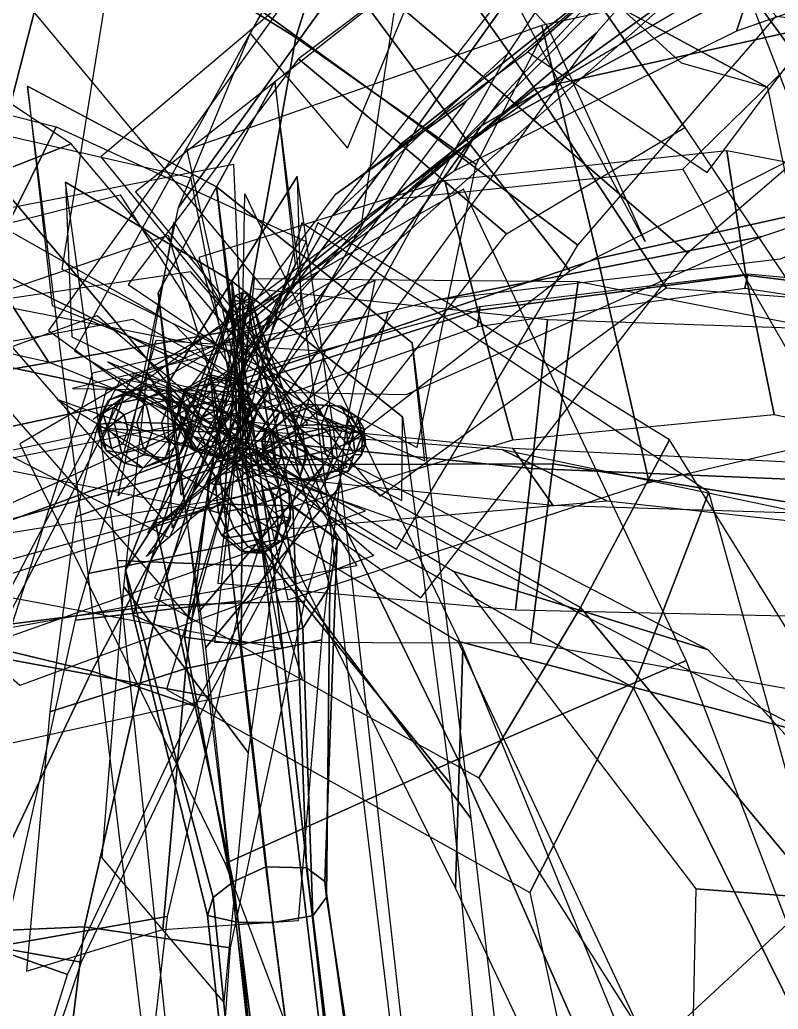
# Model space of a CAD drawing. Header units: metres. Extents: x -2.3 to 0.95, y -0.16 to 4.21.
# Drawn here: x -0.707 to 0.212, y 2.4 to 3.6 of the extents above; entities that cross this region are included whole.
import ezdxf

# ---------------------------------------------------------------- set-up
doc = ezdxf.new("R2010")
doc.units = ezdxf.units.M

msp = doc.modelspace()

# ---------------------------------------------------------------- linework, layer by layer
at = {"layer": 'coconut_palm6_coconuts'}
for points in [[(-0.474955, 3.166792, 1.696606), (-0.476135, 3.169457, 1.730742), (-0.50513, 3.153638, 1.733464), (-0.508436, 3.148528, 1.699748)], [(-0.476135, 3.169457, 1.730742), (-0.47553, 3.158608, 1.75941), (-0.492271, 3.149476, 1.760981), (-0.50513, 3.153638, 1.733464)], [(-0.438266, 3.157078, 1.701505), (-0.444361, 3.161043, 1.734986), (-0.476135, 3.169457, 1.730742), (-0.474955, 3.166792, 1.696606)], [(-0.444361, 3.161043, 1.734986), (-0.457186, 3.153751, 1.76186), (-0.47553, 3.158608, 1.75941), (-0.476135, 3.169457, 1.730742)], [(-0.553711, 3.156603, 1.577662), (-0.576506, 3.148877, 1.602044), (-0.599786, 3.138987, 1.58063), (-0.580592, 3.145182, 1.552936)], [(-0.531524, 3.150991, 1.552168), (-0.553711, 3.156603, 1.577662), (-0.580592, 3.145182, 1.552936), (-0.554803, 3.1411, 1.530753)], [(-0.528159, 3.138866, 1.599956), (-0.554378, 3.133517, 1.62135), (-0.576506, 3.148877, 1.602044), (-0.553711, 3.156603, 1.577662)], [(-0.509395, 3.13563, 1.571473), (-0.528159, 3.138866, 1.599956), (-0.553711, 3.156603, 1.577662), (-0.531524, 3.150991, 1.552168)], [(-0.472308, 3.15133, 1.666148), (-0.474955, 3.166792, 1.696606), (-0.508436, 3.148528, 1.699748), (-0.501304, 3.135511, 1.66887)], [(-0.47553, 3.158608, 1.75941), (-0.473305, 3.137155, 1.774928), (-0.492271, 3.149476, 1.760981)], [(-0.457186, 3.153751, 1.76186), (-0.473305, 3.137155, 1.774928), (-0.47553, 3.158608, 1.75941)], [(-0.440535, 3.142916, 1.670391), (-0.438266, 3.157078, 1.701505), (-0.474955, 3.166792, 1.696606), (-0.472308, 3.15133, 1.666148)], [(-0.428422, 3.133326, 1.743708), (-0.447983, 3.137748, 1.766896), (-0.457186, 3.153751, 1.76186), (-0.444361, 3.161043, 1.734986)], [(-0.419861, 3.125073, 1.711577), (-0.428422, 3.133326, 1.743708), (-0.444361, 3.161043, 1.734986), (-0.438266, 3.157078, 1.701505)], [(-0.424596, 3.1152, 1.679113), (-0.419861, 3.125073, 1.711577), (-0.438266, 3.157078, 1.701505), (-0.440535, 3.142916, 1.670391)], [(-0.580592, 3.145182, 1.552936), (-0.599786, 3.138987, 1.58063), (-0.61058, 3.109639, 1.569651), (-0.593056, 3.111294, 1.540258)], [(-0.576506, 3.148877, 1.602044), (-0.593801, 3.129885, 1.618779), (-0.607242, 3.124174, 1.606416), (-0.599786, 3.138987, 1.58063)], [(-0.554378, 3.133517, 1.62135), (-0.581026, 3.121016, 1.629926), (-0.593801, 3.129885, 1.618779), (-0.576506, 3.148877, 1.602044)], [(-0.554803, 3.1411, 1.530753), (-0.580592, 3.145182, 1.552936), (-0.593056, 3.111294, 1.540258), (-0.565597, 3.111752, 1.519775)], [(-0.515889, 3.133546, 1.53239), (-0.531524, 3.150991, 1.552168), (-0.554803, 3.1411, 1.530753), (-0.52933, 3.127835, 1.520027)], [(-0.503114, 3.124677, 1.543537), (-0.509395, 3.13563, 1.571473), (-0.531524, 3.150991, 1.552168), (-0.515889, 3.133546, 1.53239)], [(-0.508436, 3.148528, 1.699748), (-0.50513, 3.153638, 1.733464), (-0.514362, 3.122855, 1.741556), (-0.519096, 3.112981, 1.709092)], [(-0.501304, 3.135511, 1.66887), (-0.508436, 3.148528, 1.699748), (-0.519096, 3.112981, 1.709092), (-0.510536, 3.104728, 1.676961)], [(-0.50513, 3.153638, 1.733464), (-0.492271, 3.149476, 1.760981), (-0.497601, 3.131703, 1.765653), (-0.514362, 3.122855, 1.741556)], [(-0.468904, 3.127211, 1.64753), (-0.472308, 3.15133, 1.666148), (-0.501304, 3.135511, 1.66887), (-0.485644, 3.118079, 1.649101)], [(-0.492271, 3.149476, 1.760981), (-0.473305, 3.137155, 1.774928), (-0.497601, 3.131703, 1.765653)], [(-0.447983, 3.137748, 1.766896), (-0.473305, 3.137155, 1.774928), (-0.457186, 3.153751, 1.76186)], [(-0.450559, 3.122354, 1.64998), (-0.440535, 3.142916, 1.670391), (-0.472308, 3.15133, 1.666148), (-0.468904, 3.127211, 1.64753)], [(-0.441357, 3.106351, 1.655016), (-0.424596, 3.1152, 1.679113), (-0.440535, 3.142916, 1.670391), (-0.450559, 3.122354, 1.64998)], [(-0.599786, 3.138987, 1.58063), (-0.607242, 3.124174, 1.606416), (-0.613474, 3.10723, 1.600077), (-0.61058, 3.109639, 1.569651)], [(-0.546363, 3.101903, 1.627239), (-0.576398, 3.102764, 1.633325), (-0.581026, 3.121016, 1.629926), (-0.554378, 3.133517, 1.62135)], [(-0.52933, 3.127835, 1.520027), (-0.554803, 3.1411, 1.530753), (-0.565597, 3.111752, 1.519775), (-0.535562, 3.110891, 1.513688)], [(-0.518904, 3.102361, 1.606755), (-0.546363, 3.101903, 1.627239), (-0.554378, 3.133517, 1.62135), (-0.528159, 3.138866, 1.599956)], [(-0.510998, 3.108941, 1.52363), (-0.515889, 3.133546, 1.53239), (-0.52933, 3.127835, 1.520027)], [(-0.50138, 3.104017, 1.577362), (-0.518904, 3.102361, 1.606755), (-0.528159, 3.138866, 1.599956), (-0.509395, 3.13563, 1.571473)], [(-0.510998, 3.108941, 1.52363), (-0.503114, 3.124677, 1.543537), (-0.515889, 3.133546, 1.53239)], [(-0.514362, 3.122855, 1.741556), (-0.497601, 3.131703, 1.765653), (-0.488399, 3.115701, 1.770689), (-0.498423, 3.095138, 1.750278)], [(-0.485644, 3.118079, 1.649101), (-0.501304, 3.135511, 1.66887), (-0.510536, 3.104728, 1.676961), (-0.490974, 3.100306, 1.653773)], [(-0.498486, 3.106425, 1.546937), (-0.50138, 3.104017, 1.577362), (-0.509395, 3.13563, 1.571473), (-0.503114, 3.124677, 1.543537)], [(-0.497601, 3.131703, 1.765653), (-0.473305, 3.137155, 1.774928), (-0.488399, 3.115701, 1.770689)], [(-0.488399, 3.115701, 1.770689), (-0.473305, 3.137155, 1.774928), (-0.470054, 3.110843, 1.773139)], [(-0.453314, 3.119976, 1.771567), (-0.473305, 3.137155, 1.774928), (-0.447983, 3.137748, 1.766896)], [(-0.470054, 3.110843, 1.773139), (-0.473305, 3.137155, 1.774928), (-0.453314, 3.119976, 1.771567)], [(-0.437654, 3.102543, 1.751799), (-0.453314, 3.119976, 1.771567), (-0.447983, 3.137748, 1.766896), (-0.428422, 3.133326, 1.743708)], [(-0.430521, 3.089527, 1.72092), (-0.437654, 3.102543, 1.751799), (-0.428422, 3.133326, 1.743708), (-0.419861, 3.125073, 1.711577)], [(-0.374556, 3.107629, 1.758195), (-0.401033, 3.100578, 1.737626), (-0.392812, 3.123429, 1.715077), (-0.365063, 3.134018, 1.732155)], [(-0.365063, 3.134018, 1.732155), (-0.392812, 3.123429, 1.715077), (-0.377563, 3.1229, 1.685655), (-0.347455, 3.133406, 1.698183)], [(-0.347455, 3.133406, 1.698183), (-0.377563, 3.1229, 1.685655), (-0.364219, 3.099296, 1.666599), (-0.332047, 3.106149, 1.676179)], [(-0.341824, 3.109402, 1.768156), (-0.374556, 3.107629, 1.758195), (-0.365063, 3.134018, 1.732155), (-0.333603, 3.132254, 1.745606)], [(-0.333603, 3.132254, 1.745606), (-0.365063, 3.134018, 1.732155), (-0.347455, 3.133406, 1.698183), (-0.318354, 3.131722, 1.716187)], [(-0.318354, 3.131722, 1.716187), (-0.347455, 3.133406, 1.698183), (-0.332047, 3.106149, 1.676179), (-0.30501, 3.10812, 1.697128)], [(-0.311607, 3.105419, 1.764842), (-0.341824, 3.109402, 1.768156), (-0.333603, 3.132254, 1.745606), (-0.30686, 3.118613, 1.751823)], [(-0.30686, 3.118613, 1.751823), (-0.333603, 3.132254, 1.745606), (-0.318354, 3.131722, 1.716187), (-0.298056, 3.118305, 1.734838)], [(-0.298056, 3.118305, 1.734838), (-0.318354, 3.131722, 1.716187), (-0.30501, 3.10812, 1.697128), (-0.290352, 3.104679, 1.723835)], [(-0.607242, 3.124174, 1.606416), (-0.600963, 3.104714, 1.623384), (-0.613474, 3.10723, 1.600077)], [(-0.593801, 3.129885, 1.618779), (-0.600963, 3.104714, 1.623384), (-0.607242, 3.124174, 1.606416)], [(-0.581026, 3.121016, 1.629926), (-0.600963, 3.104714, 1.623384), (-0.593801, 3.129885, 1.618779)], [(-0.576398, 3.102764, 1.633325), (-0.600963, 3.104714, 1.623384), (-0.581026, 3.121016, 1.629926)], [(-0.510998, 3.108941, 1.52363), (-0.52933, 3.127835, 1.520027), (-0.535562, 3.110891, 1.513688)], [(-0.519096, 3.112981, 1.709092), (-0.514362, 3.122855, 1.741556), (-0.498423, 3.095138, 1.750278), (-0.500691, 3.080977, 1.719163)], [(-0.510998, 3.108941, 1.52363), (-0.498486, 3.106425, 1.546937), (-0.503114, 3.124677, 1.543537)], [(-0.465653, 3.1009, 1.64574), (-0.468904, 3.127211, 1.64753), (-0.485644, 3.118079, 1.649101)], [(-0.466649, 3.086725, 1.754521), (-0.470054, 3.110843, 1.773139), (-0.453314, 3.119976, 1.771567), (-0.437654, 3.102543, 1.751799)], [(-0.465653, 3.1009, 1.64574), (-0.450559, 3.122354, 1.64998), (-0.468904, 3.127211, 1.64753)], [(-0.465653, 3.1009, 1.64574), (-0.441357, 3.106351, 1.655016), (-0.450559, 3.122354, 1.64998)], [(-0.433828, 3.084415, 1.687206), (-0.430521, 3.089527, 1.72092), (-0.419861, 3.125073, 1.711577), (-0.424596, 3.1152, 1.679113)], [(-0.401033, 3.100578, 1.737626), (-0.414159, 3.090133, 1.711966), (-0.409413, 3.103328, 1.698946), (-0.392812, 3.123429, 1.715077)], [(-0.392812, 3.123429, 1.715077), (-0.409413, 3.103328, 1.698946), (-0.400609, 3.103022, 1.681959), (-0.377563, 3.1229, 1.685655)], [(-0.377563, 3.1229, 1.685655), (-0.400609, 3.103022, 1.681959), (-0.392906, 3.089392, 1.670959), (-0.364219, 3.099296, 1.666599)], [(-0.61058, 3.109639, 1.569651), (-0.613474, 3.10723, 1.600077), (-0.608847, 3.088978, 1.603477), (-0.602565, 3.078025, 1.57554)], [(-0.613474, 3.10723, 1.600077), (-0.600963, 3.104714, 1.623384), (-0.608847, 3.088978, 1.603477)], [(-0.593056, 3.111294, 1.540258), (-0.61058, 3.109639, 1.569651), (-0.602565, 3.078025, 1.57554), (-0.583801, 3.074789, 1.547058)], [(-0.565597, 3.111752, 1.519775), (-0.593056, 3.111294, 1.540258), (-0.583801, 3.074789, 1.547058), (-0.557583, 3.080138, 1.525663)], [(-0.535562, 3.110891, 1.513688), (-0.565597, 3.111752, 1.519775), (-0.557583, 3.080138, 1.525663), (-0.530935, 3.092639, 1.517088)], [(-0.510998, 3.108941, 1.52363), (-0.535562, 3.110891, 1.513688), (-0.530935, 3.092639, 1.517088)], [(-0.510998, 3.108941, 1.52363), (-0.530935, 3.092639, 1.517088), (-0.518159, 3.08377, 1.528234)], [(-0.510536, 3.104728, 1.676961), (-0.519096, 3.112981, 1.709092), (-0.500691, 3.080977, 1.719163), (-0.494597, 3.077011, 1.685684)], [(-0.510998, 3.108941, 1.52363), (-0.518159, 3.08377, 1.528234), (-0.504718, 3.089481, 1.540598)], [(-0.510998, 3.108941, 1.52363), (-0.504718, 3.089481, 1.540598), (-0.498486, 3.106425, 1.546937)], [(-0.498423, 3.095138, 1.750278), (-0.488399, 3.115701, 1.770689), (-0.470054, 3.110843, 1.773139), (-0.466649, 3.086725, 1.754521)], [(-0.465653, 3.1009, 1.64574), (-0.485644, 3.118079, 1.649101), (-0.490974, 3.100306, 1.653773)], [(-0.446687, 3.088578, 1.659688), (-0.433828, 3.084415, 1.687206), (-0.424596, 3.1152, 1.679113), (-0.441357, 3.106351, 1.655016)], [(-0.370374, 3.069698, 1.761047), (-0.397411, 3.067726, 1.740098), (-0.401033, 3.100578, 1.737626), (-0.374556, 3.107629, 1.758195)], [(-0.338202, 3.076549, 1.770629), (-0.370374, 3.069698, 1.761047), (-0.374556, 3.107629, 1.758195), (-0.341824, 3.109402, 1.768156)], [(-0.309515, 3.086451, 1.766271), (-0.338202, 3.076549, 1.770629), (-0.341824, 3.109402, 1.768156), (-0.311607, 3.105419, 1.764842)], [(-0.30501, 3.10812, 1.697128), (-0.332047, 3.106149, 1.676179), (-0.327865, 3.068216, 1.679033), (-0.301388, 3.075268, 1.699601)], [(-0.311607, 3.105419, 1.764842), (-0.30686, 3.118613, 1.751823), (-0.292001, 3.096746, 1.749143)], [(-0.30686, 3.118613, 1.751823), (-0.298056, 3.118305, 1.734838), (-0.292001, 3.096746, 1.749143)], [(-0.290352, 3.104679, 1.723835), (-0.30501, 3.10812, 1.697128), (-0.301388, 3.075268, 1.699601), (-0.288261, 3.085711, 1.725263)], [(-0.298056, 3.118305, 1.734838), (-0.290352, 3.104679, 1.723835), (-0.292001, 3.096746, 1.749143)], [(-0.608847, 3.088978, 1.603477), (-0.600963, 3.104714, 1.623384), (-0.596071, 3.08011, 1.614623)], [(-0.58263, 3.08582, 1.626987), (-0.600963, 3.104714, 1.623384), (-0.576398, 3.102764, 1.633325)], [(-0.596071, 3.08011, 1.614623), (-0.600963, 3.104714, 1.623384), (-0.58263, 3.08582, 1.626987)], [(-0.557157, 3.072555, 1.616261), (-0.58263, 3.08582, 1.626987), (-0.576398, 3.102764, 1.633325), (-0.546363, 3.101903, 1.627239)], [(-0.531368, 3.068473, 1.594078), (-0.557157, 3.072555, 1.616261), (-0.546363, 3.101903, 1.627239), (-0.518904, 3.102361, 1.606755)], [(-0.512174, 3.074669, 1.566383), (-0.531368, 3.068473, 1.594078), (-0.518904, 3.102361, 1.606755), (-0.50138, 3.104017, 1.577362)], [(-0.504718, 3.089481, 1.540598), (-0.512174, 3.074669, 1.566383), (-0.50138, 3.104017, 1.577362), (-0.498486, 3.106425, 1.546937)], [(-0.490974, 3.100306, 1.653773), (-0.510536, 3.104728, 1.676961), (-0.494597, 3.077011, 1.685684), (-0.481772, 3.084303, 1.658809)], [(-0.500691, 3.080977, 1.719163), (-0.498423, 3.095138, 1.750278), (-0.466649, 3.086725, 1.754521), (-0.464002, 3.071262, 1.724063)], [(-0.465653, 3.1009, 1.64574), (-0.490974, 3.100306, 1.653773), (-0.481772, 3.084303, 1.658809)], [(-0.465653, 3.1009, 1.64574), (-0.481772, 3.084303, 1.658809), (-0.463427, 3.079446, 1.661259)], [(-0.464002, 3.071262, 1.724063), (-0.466649, 3.086725, 1.754521), (-0.437654, 3.102543, 1.751799), (-0.430521, 3.089527, 1.72092)], [(-0.465653, 3.1009, 1.64574), (-0.446687, 3.088578, 1.659688), (-0.441357, 3.106351, 1.655016)], [(-0.465653, 3.1009, 1.64574), (-0.463427, 3.079446, 1.661259), (-0.446687, 3.088578, 1.659688)], [(-0.414159, 3.090133, 1.711966), (-0.41042, 3.079099, 1.688084), (-0.409413, 3.103328, 1.698946)], [(-0.397411, 3.067726, 1.740098), (-0.412069, 3.071167, 1.713392), (-0.414159, 3.090133, 1.711966), (-0.401033, 3.100578, 1.737626)], [(-0.409413, 3.103328, 1.698946), (-0.41042, 3.079099, 1.688084), (-0.400609, 3.103022, 1.681959)], [(-0.400609, 3.103022, 1.681959), (-0.41042, 3.079099, 1.688084), (-0.392906, 3.089392, 1.670959)], [(-0.364219, 3.099296, 1.666599), (-0.392906, 3.089392, 1.670959), (-0.390814, 3.070428, 1.672383), (-0.360597, 3.066444, 1.669071)], [(-0.332047, 3.106149, 1.676179), (-0.364219, 3.099296, 1.666599), (-0.360597, 3.066444, 1.669071), (-0.327865, 3.068216, 1.679033)], [(-0.309515, 3.086451, 1.766271), (-0.311607, 3.105419, 1.764842), (-0.292001, 3.096746, 1.749143)], [(-0.301811, 3.072825, 1.755267), (-0.309515, 3.086451, 1.766271), (-0.292001, 3.096746, 1.749143)], [(-0.293007, 3.072517, 1.738282), (-0.301811, 3.072825, 1.755267), (-0.292001, 3.096746, 1.749143)], [(-0.288261, 3.085711, 1.725263), (-0.293007, 3.072517, 1.738282), (-0.292001, 3.096746, 1.749143)], [(-0.290352, 3.104679, 1.723835), (-0.288261, 3.085711, 1.725263), (-0.292001, 3.096746, 1.749143)], [(-0.602565, 3.078025, 1.57554), (-0.608847, 3.088978, 1.603477), (-0.596071, 3.08011, 1.614623), (-0.580437, 3.062664, 1.594846)], [(-0.580437, 3.062664, 1.594846), (-0.596071, 3.08011, 1.614623), (-0.58263, 3.08582, 1.626987), (-0.557157, 3.072555, 1.616261)], [(-0.530935, 3.092639, 1.517088), (-0.557583, 3.080138, 1.525663), (-0.535454, 3.064778, 1.544969), (-0.518159, 3.08377, 1.528234)], [(-0.518159, 3.08377, 1.528234), (-0.535454, 3.064778, 1.544969), (-0.512174, 3.074669, 1.566383), (-0.504718, 3.089481, 1.540598)], [(-0.481772, 3.084303, 1.658809), (-0.494597, 3.077011, 1.685684), (-0.462823, 3.068597, 1.689927), (-0.463427, 3.079446, 1.661259)], [(-0.462823, 3.068597, 1.689927), (-0.464002, 3.071262, 1.724063), (-0.430521, 3.089527, 1.72092), (-0.433828, 3.084415, 1.687206)], [(-0.463427, 3.079446, 1.661259), (-0.462823, 3.068597, 1.689927), (-0.433828, 3.084415, 1.687206), (-0.446687, 3.088578, 1.659688)], [(-0.412069, 3.071167, 1.713392), (-0.41042, 3.079099, 1.688084), (-0.414159, 3.090133, 1.711966)], [(-0.392906, 3.089392, 1.670959), (-0.41042, 3.079099, 1.688084), (-0.390814, 3.070428, 1.672383)], [(-0.301811, 3.072825, 1.755267), (-0.324858, 3.052946, 1.751571), (-0.338202, 3.076549, 1.770629), (-0.309515, 3.086451, 1.766271)], [(-0.288261, 3.085711, 1.725263), (-0.301388, 3.075268, 1.699601), (-0.309609, 3.052415, 1.72215), (-0.293007, 3.072517, 1.738282)], [(-0.583801, 3.074789, 1.547058), (-0.602565, 3.078025, 1.57554), (-0.580437, 3.062664, 1.594846), (-0.558249, 3.057052, 1.569351)], [(-0.557583, 3.080138, 1.525663), (-0.583801, 3.074789, 1.547058), (-0.558249, 3.057052, 1.569351), (-0.535454, 3.064778, 1.544969)], [(-0.558249, 3.057052, 1.569351), (-0.580437, 3.062664, 1.594846), (-0.557157, 3.072555, 1.616261), (-0.531368, 3.068473, 1.594078)], [(-0.535454, 3.064778, 1.544969), (-0.558249, 3.057052, 1.569351), (-0.531368, 3.068473, 1.594078), (-0.512174, 3.074669, 1.566383)], [(-0.494597, 3.077011, 1.685684), (-0.500691, 3.080977, 1.719163), (-0.464002, 3.071262, 1.724063), (-0.462823, 3.068597, 1.689927)], [(-0.465075, 3.048093, 1.40539), (-0.459949, 3.072096, 1.42376), (-0.468502, 3.067002, 1.4401), (-0.479889, 3.039268, 1.433692)], [(-0.468502, 3.067002, 1.4401), (-0.4467, 3.081443, 1.444812), (-0.462944, 3.065339, 1.458334)], [(-0.459949, 3.072096, 1.42376), (-0.4467, 3.081443, 1.444812), (-0.468502, 3.067002, 1.4401)], [(-0.434499, 3.057694, 1.396947), (-0.442296, 3.07764, 1.418885), (-0.459949, 3.072096, 1.42376), (-0.465075, 3.048093, 1.40539)], [(-0.462944, 3.065339, 1.458334), (-0.4467, 3.081443, 1.444812), (-0.446532, 3.068083, 1.46778)], [(-0.442296, 3.07764, 1.418885), (-0.4467, 3.081443, 1.444812), (-0.459949, 3.072096, 1.42376)], [(-0.446532, 3.068083, 1.46778), (-0.4467, 3.081443, 1.444812), (-0.428879, 3.073627, 1.462905)], [(-0.428879, 3.073627, 1.462905), (-0.4467, 3.081443, 1.444812), (-0.420327, 3.078722, 1.446565)], [(-0.420327, 3.078722, 1.446565), (-0.4467, 3.081443, 1.444812), (-0.425884, 3.080384, 1.428331)], [(-0.425884, 3.080384, 1.428331), (-0.4467, 3.081443, 1.444812), (-0.442296, 3.07764, 1.418885)], [(-0.441837, 3.041141, 1.481636), (-0.446532, 3.068083, 1.46778), (-0.428879, 3.073627, 1.462905), (-0.411261, 3.050743, 1.473191)], [(-0.406073, 3.062447, 1.413308), (-0.425884, 3.080384, 1.428331), (-0.442296, 3.07764, 1.418885), (-0.434499, 3.057694, 1.396947)], [(-0.411261, 3.050743, 1.473191), (-0.428879, 3.073627, 1.462905), (-0.420327, 3.078722, 1.446565), (-0.396447, 3.059568, 1.44489)], [(-0.396447, 3.059568, 1.44489), (-0.420327, 3.078722, 1.446565), (-0.425884, 3.080384, 1.428331), (-0.406073, 3.062447, 1.413308)], [(-0.404365, 3.057541, 1.702388), (-0.41042, 3.079099, 1.688084), (-0.412069, 3.071167, 1.713392)], [(-0.384067, 3.044122, 1.721041), (-0.404365, 3.057541, 1.702388), (-0.412069, 3.071167, 1.713392), (-0.397411, 3.067726, 1.740098)], [(-0.390814, 3.070428, 1.672383), (-0.41042, 3.079099, 1.688084), (-0.395561, 3.057234, 1.685403)], [(-0.395561, 3.057234, 1.685403), (-0.41042, 3.079099, 1.688084), (-0.404365, 3.057541, 1.702388)], [(-0.324858, 3.052946, 1.751571), (-0.354966, 3.042439, 1.739045), (-0.370374, 3.069698, 1.761047), (-0.338202, 3.076549, 1.770629)], [(-0.301388, 3.075268, 1.699601), (-0.327865, 3.068216, 1.679033), (-0.337358, 3.041829, 1.705071), (-0.309609, 3.052415, 1.72215)], [(-0.293007, 3.072517, 1.738282), (-0.309609, 3.052415, 1.72215), (-0.324858, 3.052946, 1.751571), (-0.301811, 3.072825, 1.755267)], [(-0.479889, 3.039268, 1.433692), (-0.468502, 3.067002, 1.4401), (-0.462944, 3.065339, 1.458334), (-0.470264, 3.036388, 1.465273)], [(-0.470264, 3.036388, 1.465273), (-0.462944, 3.065339, 1.458334), (-0.446532, 3.068083, 1.46778), (-0.441837, 3.041141, 1.481636)], [(-0.392575, 3.032437, 1.403768), (-0.406073, 3.062447, 1.413308), (-0.434499, 3.057694, 1.396947), (-0.425399, 3.026949, 1.384876)], [(-0.398567, 3.018921, 1.472916), (-0.411261, 3.050743, 1.473191), (-0.396447, 3.059568, 1.44489), (-0.381461, 3.029112, 1.440235)], [(-0.381461, 3.029112, 1.440235), (-0.396447, 3.059568, 1.44489), (-0.406073, 3.062447, 1.413308), (-0.392575, 3.032437, 1.403768)], [(-0.354966, 3.042439, 1.739045), (-0.384067, 3.044122, 1.721041), (-0.397411, 3.067726, 1.740098), (-0.370374, 3.069698, 1.761047)], [(-0.360597, 3.066444, 1.669071), (-0.390814, 3.070428, 1.672383), (-0.395561, 3.057234, 1.685403), (-0.368819, 3.043592, 1.69162)], [(-0.327865, 3.068216, 1.679033), (-0.360597, 3.066444, 1.669071), (-0.368819, 3.043592, 1.69162), (-0.337358, 3.041829, 1.705071)], [(-0.460705, 3.015862, 1.394625), (-0.465075, 3.048093, 1.40539), (-0.479889, 3.039268, 1.433692), (-0.477811, 3.005672, 1.427305)], [(-0.425399, 3.026949, 1.384876), (-0.434499, 3.057694, 1.396947), (-0.465075, 3.048093, 1.40539), (-0.460705, 3.015862, 1.394625)], [(-0.433872, 3.007835, 1.482665), (-0.441837, 3.041141, 1.481636), (-0.411261, 3.050743, 1.473191), (-0.398567, 3.018921, 1.472916)], [(-0.368819, 3.043592, 1.69162), (-0.395561, 3.057234, 1.685403), (-0.404365, 3.057541, 1.702388), (-0.384067, 3.044122, 1.721041)], [(-0.309609, 3.052415, 1.72215), (-0.337358, 3.041829, 1.705071), (-0.354966, 3.042439, 1.739045), (-0.324858, 3.052946, 1.751571)], [(-0.477811, 3.005672, 1.427305), (-0.479889, 3.039268, 1.433692), (-0.470264, 3.036388, 1.465273), (-0.466697, 3.002346, 1.463773)], [(-0.466697, 3.002346, 1.463773), (-0.470264, 3.036388, 1.465273), (-0.441837, 3.041141, 1.481636), (-0.433872, 3.007835, 1.482665)], [(-0.337358, 3.041829, 1.705071), (-0.368819, 3.043592, 1.69162), (-0.384067, 3.044122, 1.721041), (-0.354966, 3.042439, 1.739045)], [(-0.417435, 2.993644, 1.385906), (-0.425399, 3.026949, 1.384876), (-0.460705, 3.015862, 1.394625), (-0.448011, 2.984042, 1.394349)], [(-0.389008, 2.998397, 1.402267), (-0.392575, 3.032437, 1.403768), (-0.425399, 3.026949, 1.384876), (-0.417435, 2.993644, 1.385906)], [(-0.394197, 2.986691, 1.462151), (-0.398567, 3.018921, 1.472916), (-0.381461, 3.029112, 1.440235), (-0.379383, 2.995517, 1.433849)], [(-0.379383, 2.995517, 1.433849), (-0.381461, 3.029112, 1.440235), (-0.392575, 3.032437, 1.403768), (-0.389008, 2.998397, 1.402267)], [(-0.448011, 2.984042, 1.394349), (-0.460705, 3.015862, 1.394625), (-0.477811, 3.005672, 1.427305), (-0.462825, 2.975216, 1.422651)], [(-0.424773, 2.97709, 1.470594), (-0.433872, 3.007835, 1.482665), (-0.398567, 3.018921, 1.472916), (-0.394197, 2.986691, 1.462151)], [(-0.462825, 2.975216, 1.422651), (-0.477811, 3.005672, 1.427305), (-0.466697, 3.002346, 1.463773), (-0.453199, 2.972337, 1.454233)], [(-0.453199, 2.972337, 1.454233), (-0.466697, 3.002346, 1.463773), (-0.433872, 3.007835, 1.482665), (-0.424773, 2.97709, 1.470594)], [(-0.41274, 2.966701, 1.399761), (-0.417435, 2.993644, 1.385906), (-0.448011, 2.984042, 1.394349), (-0.430392, 2.961158, 1.404636)], [(-0.396327, 2.969445, 1.409207), (-0.389008, 2.998397, 1.402267), (-0.417435, 2.993644, 1.385906), (-0.41274, 2.966701, 1.399761)], [(-0.399323, 2.962687, 1.443782), (-0.394197, 2.986691, 1.462151), (-0.379383, 2.995517, 1.433849), (-0.39077, 2.967782, 1.427441)], [(-0.39077, 2.967782, 1.427441), (-0.379383, 2.995517, 1.433849), (-0.389008, 2.998397, 1.402267), (-0.396327, 2.969445, 1.409207)], [(-0.430392, 2.961158, 1.404636), (-0.448011, 2.984042, 1.394349), (-0.462825, 2.975216, 1.422651), (-0.438945, 2.956062, 1.420976)], [(-0.438945, 2.956062, 1.420976), (-0.462825, 2.975216, 1.422651), (-0.453199, 2.972337, 1.454233), (-0.433388, 2.9544, 1.43921)], [(-0.433388, 2.9544, 1.43921), (-0.453199, 2.972337, 1.454233), (-0.424773, 2.97709, 1.470594), (-0.416976, 2.957144, 1.448656)], [(-0.416976, 2.957144, 1.448656), (-0.424773, 2.97709, 1.470594), (-0.394197, 2.986691, 1.462151), (-0.399323, 2.962687, 1.443782)], [(-0.41274, 2.966701, 1.399761), (-0.430392, 2.961158, 1.404636), (-0.412572, 2.953341, 1.42273)], [(-0.396327, 2.969445, 1.409207), (-0.41274, 2.966701, 1.399761), (-0.412572, 2.953341, 1.42273)], [(-0.39077, 2.967782, 1.427441), (-0.396327, 2.969445, 1.409207), (-0.412572, 2.953341, 1.42273)], [(-0.399323, 2.962687, 1.443782), (-0.39077, 2.967782, 1.427441), (-0.412572, 2.953341, 1.42273)], [(-0.430392, 2.961158, 1.404636), (-0.438945, 2.956062, 1.420976), (-0.412572, 2.953341, 1.42273)], [(-0.438945, 2.956062, 1.420976), (-0.433388, 2.9544, 1.43921), (-0.412572, 2.953341, 1.42273)], [(-0.433388, 2.9544, 1.43921), (-0.416976, 2.957144, 1.448656), (-0.412572, 2.953341, 1.42273)], [(-0.416976, 2.957144, 1.448656), (-0.399323, 2.962687, 1.443782), (-0.412572, 2.953341, 1.42273)]]:
    msp.add_3dface(points, dxfattribs=at)
at = {"layer": 'coconut_palm6_leaves'}
for points in [[(-0.335903, 3.692506, 1.566735), (-0.120309, 3.509575, 1.640918), (0.24436, 3.902485, 1.817136), (0.054684, 4.088735, 1.785474)], [(-0.228914, 3.770565, 1.583462), (-0.514917, 3.372588, 1.914021), (-0.42802, 3.583528, 2.402609), (-0.153445, 4.074579, 2.026163)], [(-0.153445, 4.074579, 2.026163), (-0.42802, 3.583528, 2.402609), (-0.310021, 3.444339, 3.066921), (-0.0515, 4.066133, 2.720689)], [(-0.008875, 3.583777, 1.375284), (-0.226956, 3.396381, 1.905674), (0.140528, 3.766367, 2.121756), (0.353575, 3.994756, 1.509218)], [(-0.589459, 3.713989, 1.63239), (-0.3728, 3.578778, 1.760281), (-0.291745, 3.837297, 2.228273), (-0.507131, 3.983611, 2.134443)], [(-0.413745, 3.610174, 1.597095), (-0.224046, 3.472903, 1.674956), (0.019605, 3.815151, 1.886675), (-0.156079, 3.960914, 1.834794)], [(0.019605, 3.815151, 1.886675), (0.209585, 3.604451, 2.016252), (0.46957, 3.571704, 2.539551), (0.289389, 3.947628, 2.35792)], [(-0.116153, 3.558964, 1.462938), (-0.328864, 3.361797, 1.882916), (-0.082374, 3.680917, 2.125275), (0.125056, 3.921105, 1.641795)], [(-0.689847, 3.609078, 1.489082), (-0.792832, 3.209831, 1.696111), (-1.117159, 3.474625, 1.906369), (-1.018466, 3.908832, 1.636948)], [(-0.120309, 3.509575, 1.640918), (0.101749, 3.317419, 1.710662), (0.461893, 3.626547, 1.973168), (0.24436, 3.902485, 1.817136)], [(-0.3728, 3.578778, 1.760281), (-0.154131, 3.424809, 1.881538), (-0.068024, 3.592552, 2.377493), (-0.291745, 3.837297, 2.228273)], [(-0.291745, 3.837297, 2.228273), (-0.068024, 3.592552, 2.377493), (0.050618, 3.331275, 3.040496), (-0.181637, 3.762378, 2.91085)], [(-0.224046, 3.472903, 1.674956), (-0.030992, 3.326779, 1.750183), (0.209585, 3.604451, 2.016252), (0.019605, 3.815151, 1.886675)], [(0.161325, 3.586334, 0.854732), (0.189057, 3.669945, 1.250388), (0.60085, 3.804153, 1.309371), (0.571937, 3.730161, 0.89605)], [(-0.284774, 3.613997, 1.154603), (-0.166076, 3.454527, 1.172131), (0.173919, 3.638503, 1.046382), (0.081724, 3.801054, 1.028435)], [(-0.243708, 3.743502, 1.602257), (-0.08322, 3.516453, 1.648629), (0.267072, 3.594408, 2.114052), (0.117635, 3.781518, 2.166102)], [(0.117635, 3.781518, 2.166102), (0.267072, 3.594408, 2.114052), (0.562465, 3.126589, 2.761097), (0.389992, 3.07791, 2.930726)], [(-0.293572, 3.352159, 1.289004), (-0.588001, 3.022803, 1.542561), (-0.514917, 3.372588, 1.914021), (-0.228914, 3.770565, 1.583462)], [(0.173919, 3.638503, 1.046382), (0.299254, 3.466453, 1.109444), (0.698545, 3.566963, 1.229397), (0.585068, 3.777956, 1.096766)], [(0.094276, 3.636731, 1.488177), (-0.259002, 3.382226, 1.800199), (0.096374, 3.418772, 2.267411), (0.439529, 3.755723, 1.948097)], [(0.439529, 3.755723, 1.948097), (0.096374, 3.418772, 2.267411), (0.398649, 2.894898, 2.868668), (0.727585, 3.347657, 2.635662)], [(-0.609052, 3.433808, 1.328125), (-0.439653, 3.225673, 1.380149), (-0.08322, 3.516453, 1.648629), (-0.243708, 3.743502, 1.602257)], [(-0.369514, 3.552776, 1.407847), (-0.245468, 3.449222, 1.448935), (-0.014207, 3.633699, 1.632591), (-0.118387, 3.741853, 1.630041)], [(-0.118387, 3.741853, 1.630041), (-0.014207, 3.633699, 1.632591), (0.199378, 3.518075, 2.090728), (0.094503, 3.547675, 2.176379)], [(-0.656449, 3.29778, 1.318213), (-0.441429, 3.192716, 1.425532), (-0.3728, 3.578778, 1.760281), (-0.589459, 3.713989, 1.63239)], [(-0.741608, 3.411642, 1.605351), (-0.645039, 3.449805, 1.837046), (-0.945575, 3.649401, 2.09725), (-1.068266, 3.695419, 1.785275)], [(-0.165841, 3.501951, 1.332198), (-0.324133, 3.388664, 1.563884), (-0.091394, 3.561097, 1.757391), (0.064022, 3.697803, 1.505246)], [(0.064022, 3.697803, 1.505246), (-0.091394, 3.561097, 1.757391), (0.125963, 3.414761, 2.208875), (0.273819, 3.613042, 1.967948)], [(-0.672426, 3.223329, 1.54285), (-0.446574, 3.059182, 1.583658), (-0.120309, 3.509575, 1.640918), (-0.335903, 3.692506, 1.566735)], [(-0.074718, 3.593228, 1.139545), (-0.006788, 3.310801, 1.138759), (0.404884, 3.401693, 0.781707), (0.31932, 3.679654, 0.717143)], [(-0.180439, 3.416763, 0.983844), (-0.14912, 3.471172, 1.371141), (0.189057, 3.669945, 1.250388), (0.161325, 3.586334, 0.854732)], [(-0.259375, 3.32329, 1.242561), (-0.618455, 3.116036, 1.51097), (-0.259002, 3.382226, 1.800199), (0.094276, 3.636731, 1.488177)], [(-0.166076, 3.454527, 1.172131), (-0.040532, 3.295775, 1.184406), (0.299254, 3.466453, 1.109444), (0.173919, 3.638503, 1.046382)], [(-0.245468, 3.449222, 1.448935), (-0.117395, 3.340697, 1.495005), (0.098655, 3.469562, 1.710457), (-0.014207, 3.633699, 1.632591)], [(-0.014207, 3.633699, 1.632591), (0.098655, 3.469562, 1.710457), (0.257951, 3.232076, 2.138839), (0.199378, 3.518075, 2.090728)], [(-0.567168, 3.391427, 1.3739), (-0.438996, 3.236792, 1.364141), (-0.166076, 3.454527, 1.172131), (-0.284774, 3.613997, 1.154603)], [(-0.393918, 3.252991, 1.509413), (-0.499128, 2.871871, 1.627613), (-0.792832, 3.209831, 1.696111), (-0.689847, 3.609078, 1.489082)], [(-0.641082, 3.198545, 1.507863), (-0.446002, 3.078344, 1.563136), (-0.224046, 3.472903, 1.674956), (-0.413745, 3.610174, 1.597095)], [(-0.504998, 3.442313, 1.51516), (-0.442848, 3.162699, 1.464423), (-0.006788, 3.310801, 1.138759), (-0.074718, 3.593228, 1.139545)], [(-0.08322, 3.516453, 1.648629), (0.076121, 3.274898, 1.684118), (0.396037, 3.251249, 2.142726), (0.267072, 3.594408, 2.114052)], [(-0.335261, 3.13437, 1.360654), (-0.553636, 2.949368, 1.805201), (-0.226956, 3.396381, 1.905674), (-0.008875, 3.583777, 1.375284)], [(-0.441429, 3.192716, 1.425532), (-0.225659, 3.081538, 1.517059), (-0.154131, 3.424809, 1.881538), (-0.3728, 3.578778, 1.760281)], [(-0.663367, 3.470443, 1.158849), (-0.831594, 3.129534, 1.318386), (-1.170287, 3.237772, 1.123251), (-0.999207, 3.555436, 0.914792)], [(-0.575935, 3.278938, 1.399063), (-0.441655, 3.188188, 1.431541), (-0.245468, 3.449222, 1.448935), (-0.369514, 3.552776, 1.407847)], [(-0.337207, 3.157057, 1.385924), (-0.552118, 2.977803, 1.736961), (-0.328864, 3.361797, 1.882916), (-0.116153, 3.558964, 1.462938)], [(-0.500303, 3.408947, 1.415545), (-0.389566, 2.837223, 1.558068), (-0.994438, 2.951482, 1.646306), (-1.108133, 3.547304, 1.437741)], [(-0.668143, 3.253844, 1.343329), (-0.442797, 3.163831, 1.462995), (-0.468885, 3.39742, 1.952568), (-0.698048, 3.519745, 1.870505)], [(-0.698048, 3.519745, 1.870505), (-0.468885, 3.39742, 1.952568), (-0.415149, 2.970805, 2.615626), (-0.624406, 2.92858, 2.627601)], [(-0.373612, 3.303806, 1.559256), (-0.51198, 3.023833, 1.366768), (-0.539494, 3.269038, 1.842213), (-0.398273, 3.525774, 2.062953)], [(-0.398273, 3.525774, 2.062953), (-0.539494, 3.269038, 1.842213), (-0.490614, 2.881978, 2.473991), (-0.339679, 3.059596, 2.757282)], [(-0.439653, 3.225673, 1.380149), (-0.270842, 3.022335, 1.400549), (0.076121, 3.274898, 1.684118), (-0.08322, 3.516453, 1.648629)], [(-0.446574, 3.059182, 1.583658), (-0.221246, 2.899298, 1.601233), (0.101749, 3.317419, 1.710662), (-0.120309, 3.509575, 1.640918)], [(-0.362029, 3.240925, 1.328343), (-0.520413, 3.128392, 1.532934), (-0.324133, 3.388664, 1.563884), (-0.165841, 3.501951, 1.332198)], [(-0.360422, 3.331285, 1.418274), (-0.526393, 2.972008, 1.519233), (-0.831594, 3.129534, 1.318386), (-0.663367, 3.470443, 1.158849)], [(-0.456251, 3.222589, 1.178169), (-0.419047, 3.229064, 1.558036), (-0.14912, 3.471172, 1.371141), (-0.180439, 3.416763, 0.983844)], [(-0.446002, 3.078344, 1.563136), (-0.250946, 2.958336, 1.603621), (-0.030992, 3.326779, 1.750183), (-0.224046, 3.472903, 1.674956)], [(-0.202547, 3.260077, 0.947542), (0.191932, 3.337415, 1.340442), (0.598127, 3.472903, 0.970421), (0.214164, 3.30993, 0.608555)], [(-0.446489, 3.062151, 1.58052), (-0.358152, 3.110534, 1.788133), (-0.645039, 3.449805, 1.837046), (-0.741608, 3.411642, 1.605351)], [(-0.441655, 3.188188, 1.431541), (-0.307443, 3.098001, 1.456222), (-0.117395, 3.340697, 1.495005), (-0.245468, 3.449222, 1.448935)], [(-0.438996, 3.236792, 1.364141), (-0.311324, 3.086242, 1.341833), (-0.040532, 3.295775, 1.184406), (-0.166076, 3.454527, 1.172131)], [(-0.192154, 3.404818, 1.380274), (-0.152251, 3.247692, 1.36794), (0.172519, 3.290597, 1.334168), (0.149791, 3.44106, 1.357669)], [(0.149791, 3.44106, 1.357669), (0.172519, 3.290597, 1.334168), (0.518934, 3.248052, 1.430528), (0.512691, 3.371272, 1.502494)], [(-0.448158, 3.424997, 1.279342), (-0.43097, 3.023131, 1.451669), (-0.844024, 2.958372, 1.351894), (-0.85934, 3.344992, 1.174952)], [(-0.532233, 2.992657, 1.384789), (-0.446489, 3.062151, 1.58052), (-0.741608, 3.411642, 1.605351), (-0.840214, 3.343743, 1.408556)], [(-0.371207, 3.410262, 2.064363), (-0.529326, 3.157024, 1.872375), (-0.482272, 2.838722, 2.399511), (-0.317329, 3.036378, 2.644268)], [(-0.366674, 3.25427, 1.601247), (-0.522735, 2.984279, 1.432597), (-0.529326, 3.157024, 1.872375), (-0.371207, 3.410262, 2.064363)], [(-0.672499, 3.185462, 1.099157), (-0.747634, 3.301238, 1.248668), (-1.085085, 3.399358, 1.028837), (-1.024319, 3.263199, 0.901197)], [(-0.443348, 3.151159, 1.478808), (-0.519568, 3.230078, 1.655228), (-0.825365, 3.403683, 1.415242), (-0.747634, 3.301238, 1.248668)], [(-0.651996, 3.403148, 1.91227), (-0.450184, 3.282975, 1.969107), (-0.399698, 2.936716, 2.522428), (-0.58884, 2.944395, 2.542307)], [(-0.64432, 3.215711, 1.429201), (-0.444633, 3.118688, 1.517725), (-0.450184, 3.282975, 1.969107), (-0.651996, 3.403148, 1.91227)], [(-0.490531, 3.311749, 1.495397), (-0.44316, 3.155555, 1.473364), (-0.152251, 3.247692, 1.36794), (-0.192154, 3.404818, 1.380274)], [(-0.442797, 3.163831, 1.462995), (-0.216391, 3.065173, 1.569231), (-0.231677, 3.208573, 2.048597), (-0.468885, 3.39742, 1.952568)], [(-0.468885, 3.39742, 1.952568), (-0.231677, 3.208573, 2.048597), (-0.160489, 2.631942, 2.497681), (-0.415149, 2.970805, 2.615626)], [(-0.006788, 3.310801, 1.138759), (0.055398, 3.039209, 1.100909), (0.460866, 3.134125, 0.78482), (0.404884, 3.401693, 0.781707)], [(-0.585632, 3.387895, 1.313356), (-0.298892, 2.937862, 1.559795), (-0.883838, 2.83342, 1.361958), (-1.165269, 3.240213, 1.113932)], [(-0.440358, 3.073923, 1.145533), (-0.434437, 3.389177, 1.589366), (-0.170438, 2.838125, 1.435224), (-0.179346, 2.547196, 1.000819)], [(-0.169593, 3.394576, 1.270302), (-0.438678, 3.241979, 1.356546), (-0.176259, 2.703798, 1.208105), (0.100167, 2.823313, 1.182868)], [(-0.520099, 3.355242, 1.299762), (-0.359701, 3.076862, 1.464915), (-0.397873, 2.935889, 1.151665), (-0.553001, 3.171356, 0.997535)], [(-0.365523, 3.354045, 1.637746), (-0.446472, 3.062717, 1.579921), (0.036481, 2.790255, 1.796433), (0.12787, 3.027366, 1.942926)], [(-0.346109, 3.3539, 1.539879), (-0.444507, 3.12205, 1.513798), (-0.027713, 2.887346, 1.616489), (0.07998, 3.090973, 1.69607)], [(-0.527453, 3.339048, 1.444228), (-0.364977, 2.800771, 1.643185), (-0.882249, 2.68668, 1.377121), (-1.037387, 3.165195, 1.17923)], [(-0.643656, 3.153093, 1.264234), (-0.238804, 3.145947, 1.669778), (0.191932, 3.337415, 1.340442), (-0.202547, 3.260077, 0.947542)], [(-0.444577, 3.120176, 1.51599), (-0.402709, 3.188856, 1.827966), (-0.994887, 3.304726, 1.907176), (-1.051248, 3.249089, 1.572334)], [(-0.365593, 3.059745, 1.313075), (-0.443348, 3.151159, 1.478808), (-0.747634, 3.301238, 1.248668), (-0.672499, 3.185462, 1.099157)], [(-0.442848, 3.162699, 1.464423), (-0.382408, 2.897013, 1.382775), (0.055398, 3.039209, 1.100909), (-0.006788, 3.310801, 1.138759)], [(-0.439687, 3.225071, 1.381005), (-0.500014, 3.294324, 1.582373), (-0.913931, 3.233532, 1.472219), (-0.851848, 3.153035, 1.278672)], [(-0.149924, 3.252119, 1.215791), (-0.152747, 3.228356, 1.524002), (0.171613, 3.274597, 1.489542), (0.175238, 3.291835, 1.183015)], [(-0.152251, 3.247692, 1.36794), (-0.109632, 3.090933, 1.349499), (0.207153, 3.121709, 1.334725), (0.172519, 3.290597, 1.334168)], [(0.175238, 3.291835, 1.183015), (0.171613, 3.274597, 1.489542), (0.519315, 3.221568, 1.583356), (0.520389, 3.259583, 1.280878)], [(0.172519, 3.290597, 1.334168), (0.207153, 3.121709, 1.334725), (0.530508, 3.051667, 1.449914), (0.518934, 3.248052, 1.430528)], [(-0.276802, 3.283996, 1.346033), (-0.440104, 3.217715, 1.391383), (-0.475653, 3.055382, 1.082919), (-0.311397, 3.108532, 1.040406)], [(-0.450184, 3.282975, 1.969107), (-0.243583, 3.118775, 2.028231), (-0.185386, 2.673593, 2.430752), (-0.399698, 2.936716, 2.522428)], [(-0.444633, 3.118688, 1.517725), (-0.244418, 3.01737, 1.593678), (-0.243583, 3.118775, 2.028231), (-0.450184, 3.282975, 1.969107)], [(-0.423167, 3.285999, 1.634099), (-0.446538, 3.060434, 1.582337), (-0.060762, 3.061602, 1.346193), (-0.030457, 3.28239, 1.385741)], [(-0.030457, 3.28239, 1.385741), (-0.060762, 3.061602, 1.346193), (0.356876, 2.993489, 1.175046), (0.404301, 3.197511, 1.223993)], [(-0.424461, 3.274076, 1.571888), (-0.445551, 3.092427, 1.547633), (-0.086761, 3.056048, 1.534273), (-0.067648, 3.236115, 1.564217)], [(-0.442152, 3.170722, 1.320927), (-0.442301, 3.125182, 1.628648), (-0.152747, 3.228356, 1.524002), (-0.149924, 3.252119, 1.215791)], [(-0.480816, 3.005641, 1.23289), (-0.444577, 3.120176, 1.51599), (-1.051248, 3.249089, 1.572334), (-1.102508, 3.131223, 1.288592)], [(-0.613396, 3.241367, 1.533571), (-0.278182, 2.950602, 1.542838), (-0.707422, 2.793103, 1.670882), (-1.04277, 3.08496, 1.692414)], [(-0.438678, 3.241979, 1.356546), (-0.707328, 3.085836, 1.430095), (-0.458389, 2.577286, 1.25942), (-0.176259, 2.703798, 1.208105)], [(-0.260788, 3.245073, 1.298968), (-0.440438, 3.211669, 1.399798), (-0.540182, 2.889889, 1.160929), (-0.362022, 2.895219, 1.076086)], [(-0.44316, 3.155555, 1.473364), (-0.396357, 3.003984, 1.440112), (-0.109632, 3.090933, 1.349499), (-0.152251, 3.247692, 1.36794)], [(-0.442686, 3.166327, 1.459838), (-0.570191, 3.236665, 1.749661), (-1.14175, 3.133426, 1.549714), (-1.025052, 3.040873, 1.260092)], [(-0.067648, 3.236115, 1.564217), (-0.086761, 3.056048, 1.534273), (0.272479, 3.041235, 1.494847), (0.286977, 3.223982, 1.522696)], [(-0.377051, 3.137003, 1.194937), (-0.439687, 3.225071, 1.381005), (-0.851848, 3.153035, 1.278672), (-0.787508, 3.054992, 1.100913)], [(-0.440104, 3.217715, 1.391383), (-0.603251, 3.150159, 1.434669), (-0.639769, 2.997535, 1.125295), (-0.475653, 3.055382, 1.082919)], [(-0.440438, 3.211669, 1.399798), (-0.619287, 3.17175, 1.50179), (-0.7168, 2.867765, 1.261988), (-0.540182, 2.889889, 1.160929)], [(-0.542094, 3.211544, 1.254011), (-0.337101, 3.198111, 1.548265), (-0.439228, 2.895735, 1.286018), (-0.639686, 2.872236, 1.03997)], [(-0.28771, 3.051983, 1.381484), (-0.600469, 3.185303, 1.652205), (-0.181274, 2.931052, 1.763289), (0.126781, 2.836043, 1.47472)], [(-0.44377, 3.140957, 1.491277), (-0.569371, 3.169489, 1.641387), (-0.741171, 2.839309, 1.560035), (-0.619896, 2.81027, 1.411686)], [(-0.553001, 3.171356, 0.997535), (-0.397873, 2.935889, 1.151665), (-0.430431, 2.711872, 0.89662), (-0.581285, 2.912526, 0.769171)], [(-0.310497, 3.057841, 1.197752), (-0.442686, 3.166327, 1.459838), (-1.025052, 3.040873, 1.260092), (-0.908401, 2.894093, 1.02664)], [(-0.445509, 3.0937, 1.546215), (-0.406057, 3.155422, 1.781573), (-0.813292, 2.970909, 1.933053), (-0.874724, 2.936, 1.68942)], [(-0.584645, 3.16531, 1.366841), (-0.301612, 3.106141, 1.614566), (-0.478254, 2.779669, 1.515564), (-0.760401, 2.831619, 1.306773)], [(-0.231149, 2.986547, 1.499122), (-0.661877, 3.139543, 1.659926), (-0.176415, 2.846654, 1.897392), (0.249278, 2.73467, 1.694848)], [(-0.316837, 3.101568, 1.348517), (-0.44377, 3.140957, 1.491277), (-0.619896, 2.81027, 1.411686), (-0.495043, 2.768098, 1.27699)], [(-0.444507, 3.12205, 1.513798), (-0.544017, 2.899249, 1.466399), (-0.150858, 2.681011, 1.538958), (-0.027713, 2.887346, 1.616489)], [(-0.511921, 3.107993, 1.376405), (-0.377537, 2.983411, 1.787469), (0.004267, 3.016927, 1.542169), (-0.122413, 3.078765, 1.153565)], [(-0.311397, 3.108532, 1.040406), (-0.475653, 3.055382, 1.082919), (-0.50604, 2.813678, 0.840599), (-0.341363, 2.848195, 0.806038)], [(-0.468577, 3.116209, 1.371792), (-0.419969, 3.047838, 1.726077), (-0.061186, 3.011511, 1.707012), (-0.109827, 3.080142, 1.364003)], [(-0.446251, 3.070203, 1.571933), (-0.600168, 3.102755, 1.836402), (-1.113449, 2.993226, 1.555459), (-0.959948, 2.926999, 1.304844)], [(-0.48178, 3.006082, 1.327225), (-0.445509, 3.0937, 1.546215), (-0.874724, 2.936, 1.68942), (-0.923203, 2.861413, 1.472733)], [(-0.445551, 3.092427, 1.547633), (-0.467429, 2.917201, 1.508855), (-0.106611, 2.884786, 1.487762), (-0.086761, 3.056048, 1.534273)], [(0.07998, 3.090973, 1.69607), (-0.027713, 2.887346, 1.616489), (0.261149, 2.539196, 1.778744), (0.347537, 2.659019, 1.947132)], [(-0.122413, 3.078765, 1.153565), (0.004267, 3.016927, 1.542169), (0.419116, 2.97153, 1.355579), (0.297734, 2.990217, 1.000601)], [(-0.109827, 3.080142, 1.364003), (-0.061186, 3.011511, 1.707012), (0.297633, 3.000124, 1.662797), (0.249784, 3.062313, 1.329632)], [(-0.288268, 3.004538, 1.326994), (-0.446251, 3.070203, 1.571933), (-0.959948, 2.926999, 1.304844), (-0.805016, 2.822526, 1.086082)], [(-0.446472, 3.062717, 1.579921), (-0.529469, 2.788067, 1.489935), (-0.089243, 2.542115, 1.653426), (0.036481, 2.790255, 1.796433)], [(-0.339679, 3.059596, 2.757282), (-0.490614, 2.881978, 2.473991), (-0.366224, 1.849254, 2.312545), (-0.198355, 1.888958, 2.636314)], [(-0.446538, 3.060434, 1.582337), (-0.471212, 2.845474, 1.510523), (-0.088519, 2.844607, 1.291205), (-0.060762, 3.061602, 1.346193)], [(-0.060762, 3.061602, 1.346193), (-0.088519, 2.844607, 1.291205), (0.324921, 2.771244, 1.136691), (0.356876, 2.993489, 1.175046)], [(-0.475653, 3.055382, 1.082919), (-0.639769, 2.997535, 1.125295), (-0.670836, 2.761043, 0.882587), (-0.50604, 2.813678, 0.840599)], [(-0.086761, 3.056048, 1.534273), (-0.106611, 2.884786, 1.487762), (0.256942, 2.876575, 1.439954), (0.272479, 3.041235, 1.494847)], [(-0.317329, 3.036378, 2.644268), (-0.482272, 2.838722, 2.399511), (-0.388072, 1.984455, 2.362778), (-0.209981, 2.075029, 2.656053)], [(0.12787, 3.027366, 1.942926), (0.036481, 2.790255, 1.796433), (0.289892, 2.277822, 2.029325), (0.316349, 2.347044, 2.285274)], [(-0.624406, 2.92858, 2.627601), (-0.415149, 2.970805, 2.615626), (-0.282292, 1.869126, 2.474428), (-0.491917, 1.815004, 2.129934)], [(-0.415149, 2.970805, 2.615626), (-0.160489, 2.631942, 2.497681), (-0.0731, 1.883566, 1.809037), (-0.282292, 1.869126, 2.474428)], [(-0.58884, 2.944395, 2.542307), (-0.399698, 2.936716, 2.522428), (-0.298907, 2.028768, 2.509596), (-0.486109, 1.957352, 2.321328)], [(-0.399698, 2.936716, 2.522428), (-0.185386, 2.673593, 2.430752), (-0.118597, 1.965035, 2.028405), (-0.298907, 2.028768, 2.509596)], [(0.126781, 2.836043, 1.47472), (-0.181274, 2.931052, 1.763289), (0.112066, 2.546431, 1.935274), (0.411285, 2.523388, 1.625217)], [(-0.581285, 2.912526, 0.769171), (-0.430431, 2.711872, 0.89662), (-0.459989, 2.409079, 0.705071), (-0.607689, 2.584045, 0.622344)], [(-0.639686, 2.872236, 1.03997), (-0.439228, 2.895735, 1.286018), (-0.528892, 2.512982, 1.135372), (-0.727897, 2.477653, 0.935413)], [(-0.362022, 2.895219, 1.076086), (-0.540182, 2.889889, 1.160929), (-0.629038, 2.500553, 1.033239), (-0.451891, 2.475055, 0.976988)], [(-0.540182, 2.889889, 1.160929), (-0.7168, 2.867765, 1.261988), (-0.793587, 2.493245, 1.164819), (-0.629038, 2.500553, 1.033239)], [(-0.027713, 2.887346, 1.616489), (-0.150858, 2.681011, 1.538958), (0.058737, 2.351674, 1.684436), (0.261149, 2.539196, 1.778744)], [(-0.341363, 2.848195, 0.806038), (-0.50604, 2.813678, 0.840599), (-0.533926, 2.497266, 0.670922), (-0.369462, 2.508229, 0.649926)], [(0.249278, 2.73467, 1.694848), (-0.176415, 2.846654, 1.897392), (0.081807, 2.295039, 2.152211), (0.497857, 2.261583, 1.90613)], [(-0.760401, 2.831619, 1.306773), (-0.478254, 2.779669, 1.515564), (-0.633152, 2.457649, 1.432828), (-0.91503, 2.507414, 1.260464)], [(-0.619896, 2.81027, 1.411686), (-0.741171, 2.839309, 1.560035), (-0.882191, 2.510764, 1.511597), (-0.774594, 2.486633, 1.34725)], [(-0.179346, 2.547196, 1.000819), (-0.170438, 2.838125, 1.435224), (0.039759, 2.324861, 1.340734), (0.01951, 2.126297, 0.869743)], [(0.100167, 2.823313, 1.182868), (-0.176259, 2.703798, 1.208105), (0.028031, 2.238638, 1.09827), (0.293688, 2.320498, 1.177998)], [(-0.495043, 2.768098, 1.27699), (-0.619896, 2.81027, 1.411686), (-0.774594, 2.486633, 1.34725), (-0.64945, 2.442651, 1.224123)], [(-0.50604, 2.813678, 0.840599), (-0.670836, 2.761043, 0.882587), (-0.699187, 2.446494, 0.710962), (-0.533926, 2.497266, 0.670922)], [(0.036481, 2.790255, 1.796433), (-0.089243, 2.542115, 1.653426), (0.012255, 2.075817, 1.83615), (0.289892, 2.277822, 2.029325)], [(-0.176259, 2.703798, 1.208105), (-0.458389, 2.577286, 1.25942), (-0.297029, 2.148799, 1.212913), (0.028031, 2.238638, 1.09827)], [(0.347537, 2.659019, 1.947132), (0.261149, 2.539196, 1.778744), (0.241909, 2.019818, 1.973722), (0.202967, 2.014471, 2.225412)], [(0.411285, 2.523388, 1.625217), (0.112066, 2.546431, 1.935274), (0.099721, 1.970897, 2.129465), (0.385212, 2.059659, 1.817783)], [(0.261149, 2.539196, 1.778744), (0.058737, 2.351674, 1.684436), (-0.14341, 1.886181, 1.889919), (0.241909, 2.019818, 1.973722)], [(-0.91503, 2.507414, 1.260464), (-0.633152, 2.457649, 1.432828), (-0.737015, 2.150235, 1.389874), (-1.019939, 2.208515, 1.250176)], [(-0.727897, 2.477653, 0.935413), (-0.528892, 2.512982, 1.135372), (-0.570433, 2.151472, 1.121114), (-0.772615, 2.14202, 0.946922)], [(-0.629038, 2.500553, 1.033239), (-0.793587, 2.493245, 1.164819), (-0.793776, 2.160553, 1.278607), (-0.672166, 2.151973, 1.032845)], [(-0.451891, 2.475055, 0.976988), (-0.629038, 2.500553, 1.033239), (-0.672166, 2.151973, 1.032845), (-0.476341, 2.138754, 1.039987)], [(-0.64945, 2.442651, 1.224123), (-0.774594, 2.486633, 1.34725), (-0.878928, 2.183049, 1.321004), (-0.741866, 2.148513, 1.218819)]]:
    msp.add_3dface(points, dxfattribs=at)
at = {"layer": 'coconut_palm6_trunk'}
for points in [[(-0.542707, 2.989913, 1.7932), (-0.579105, 2.933362, 1.738405), (-0.449166, 3.259893, 1.33364), (-0.445849, 3.265971, 1.337023)], [(-0.459969, 3.01287, 1.804312), (-0.542707, 2.989913, 1.7932), (-0.445849, 3.265971, 1.337023), (-0.438677, 3.269043, 1.338279)], [(-0.376375, 3.010891, 1.78859), (-0.459969, 3.01287, 1.804312), (-0.438677, 3.269043, 1.338279), (-0.430948, 3.267909, 1.336957)], [(-0.445849, 3.265971, 1.337023), (-0.449166, 3.259893, 1.33364), (-0.437622, 3.258469, 1.331829)], [(-0.438677, 3.269043, 1.338279), (-0.445849, 3.265971, 1.337023), (-0.437622, 3.258469, 1.331829)], [(-0.430948, 3.267909, 1.336957), (-0.438677, 3.269043, 1.338279), (-0.437622, 3.258469, 1.331829)], [(-0.42758, 3.262254, 1.333275), (-0.430948, 3.267909, 1.336957), (-0.437622, 3.258469, 1.331829)], [(-0.322577, 2.969439, 1.735596), (-0.376375, 3.010891, 1.78859), (-0.430948, 3.267909, 1.336957), (-0.42758, 3.262254, 1.333275)], [(-0.579105, 2.933362, 1.738405), (-0.570137, 2.878235, 1.67772), (-0.448735, 3.253393, 1.329692), (-0.449166, 3.259893, 1.33364)], [(-0.570137, 2.878235, 1.67772), (-0.507884, 2.851423, 1.638946), (-0.443205, 3.24923, 1.326729), (-0.448735, 3.253393, 1.329692)], [(-0.449166, 3.259893, 1.33364), (-0.448735, 3.253393, 1.329692), (-0.437622, 3.258469, 1.331829)], [(-0.448735, 3.253393, 1.329692), (-0.443205, 3.24923, 1.326729), (-0.437622, 3.258469, 1.331829)], [(-0.443205, 3.24923, 1.326729), (-0.436192, 3.248803, 1.325893), (-0.437622, 3.258469, 1.331829)], [(-0.439042, 2.842432, 1.618328), (-0.364462, 2.862347, 1.627801), (-0.430368, 3.251765, 1.327194), (-0.436192, 3.248803, 1.325893)], [(-0.425496, 3.256433, 1.329601), (-0.42758, 3.262254, 1.333275), (-0.437622, 3.258469, 1.331829)], [(-0.436192, 3.248803, 1.325893), (-0.430368, 3.251765, 1.327194), (-0.437622, 3.258469, 1.331829)], [(-0.430368, 3.251765, 1.327194), (-0.425496, 3.256433, 1.329601), (-0.437622, 3.258469, 1.331829)], [(-0.364462, 2.862347, 1.627801), (-0.331786, 2.913315, 1.677107), (-0.425496, 3.256433, 1.329601), (-0.430368, 3.251765, 1.327194)], [(-0.331786, 2.913315, 1.677107), (-0.322577, 2.969439, 1.735596), (-0.42758, 3.262254, 1.333275), (-0.425496, 3.256433, 1.329601)], [(-0.507884, 2.851423, 1.638946), (-0.439042, 2.842432, 1.618328), (-0.436192, 3.248803, 1.325893), (-0.443205, 3.24923, 1.326729)], [(-0.408981, 2.572945, 2.104146), (-0.448564, 2.554799, 2.079185), (-0.542707, 2.989913, 1.7932), (-0.459969, 3.01287, 1.804312)], [(-0.359823, 2.572024, 2.087124), (-0.408981, 2.572945, 2.104146), (-0.459969, 3.01287, 1.804312), (-0.376375, 3.010891, 1.78859)], [(-0.337719, 2.555523, 2.046669), (-0.359823, 2.572024, 2.087124), (-0.376375, 3.010891, 1.78859), (-0.322577, 2.969439, 1.735596)], [(-0.448564, 2.554799, 2.079185), (-0.472854, 2.535878, 2.047888), (-0.579105, 2.933362, 1.738405), (-0.542707, 2.989913, 1.7932)], [(-0.335721, 2.536194, 2.006662), (-0.337719, 2.555523, 2.046669), (-0.322577, 2.969439, 1.735596), (-0.331786, 2.913315, 1.677107)], [(-0.472854, 2.535878, 2.047888), (-0.479883, 2.514089, 2.005418), (-0.570137, 2.878235, 1.67772), (-0.579105, 2.933362, 1.738405)], [(-0.352307, 2.513797, 1.96607), (-0.335721, 2.536194, 2.006662), (-0.331786, 2.913315, 1.677107), (-0.364462, 2.862347, 1.627801)], [(-0.479883, 2.514089, 2.005418), (-0.442227, 2.50564, 1.97668), (-0.507884, 2.851423, 1.638946), (-0.570137, 2.878235, 1.67772)], [(-0.400698, 2.50549, 1.963783), (-0.352307, 2.513797, 1.96607), (-0.364462, 2.862347, 1.627801), (-0.439042, 2.842432, 1.618328)], [(-0.442227, 2.50564, 1.97668), (-0.400698, 2.50549, 1.963783), (-0.439042, 2.842432, 1.618328), (-0.507884, 2.851423, 1.638946)], [(-0.344552, 2.068962, 2.25818), (-0.386684, 2.05793, 2.231195), (-0.448564, 2.554799, 2.079185), (-0.408981, 2.572945, 2.104146)], [(-0.298962, 2.071638, 2.234066), (-0.344552, 2.068962, 2.25818), (-0.408981, 2.572945, 2.104146), (-0.359823, 2.572024, 2.087124)], [(-0.269894, 2.069324, 2.19585), (-0.298962, 2.071638, 2.234066), (-0.359823, 2.572024, 2.087124), (-0.337719, 2.555523, 2.046669)], [(-0.263032, 2.061682, 2.146452), (-0.269894, 2.069324, 2.19585), (-0.337719, 2.555523, 2.046669), (-0.335721, 2.536194, 2.006662)], [(-0.386684, 2.05793, 2.231195), (-0.42378, 2.046758, 2.198852), (-0.472854, 2.535878, 2.047888), (-0.448564, 2.554799, 2.079185)], [(-0.42378, 2.046758, 2.198852), (-0.427193, 2.036978, 2.145286), (-0.479883, 2.514089, 2.005418), (-0.472854, 2.535878, 2.047888)], [(-0.296088, 2.050366, 2.110048), (-0.263032, 2.061682, 2.146452), (-0.335721, 2.536194, 2.006662), (-0.352307, 2.513797, 1.96607)], [(-0.427193, 2.036978, 2.145286), (-0.395529, 2.03351, 2.098157), (-0.442227, 2.50564, 1.97668), (-0.479883, 2.514089, 2.005418)], [(-0.34089, 2.03914, 2.083951), (-0.296088, 2.050366, 2.110048), (-0.352307, 2.513797, 1.96607), (-0.400698, 2.50549, 1.963783)], [(-0.395529, 2.03351, 2.098157), (-0.34089, 2.03914, 2.083951), (-0.400698, 2.50549, 1.963783), (-0.442227, 2.50564, 1.97668)]]:
    msp.add_3dface(points, dxfattribs=at)

doc.saveas('drawing.dxf')
